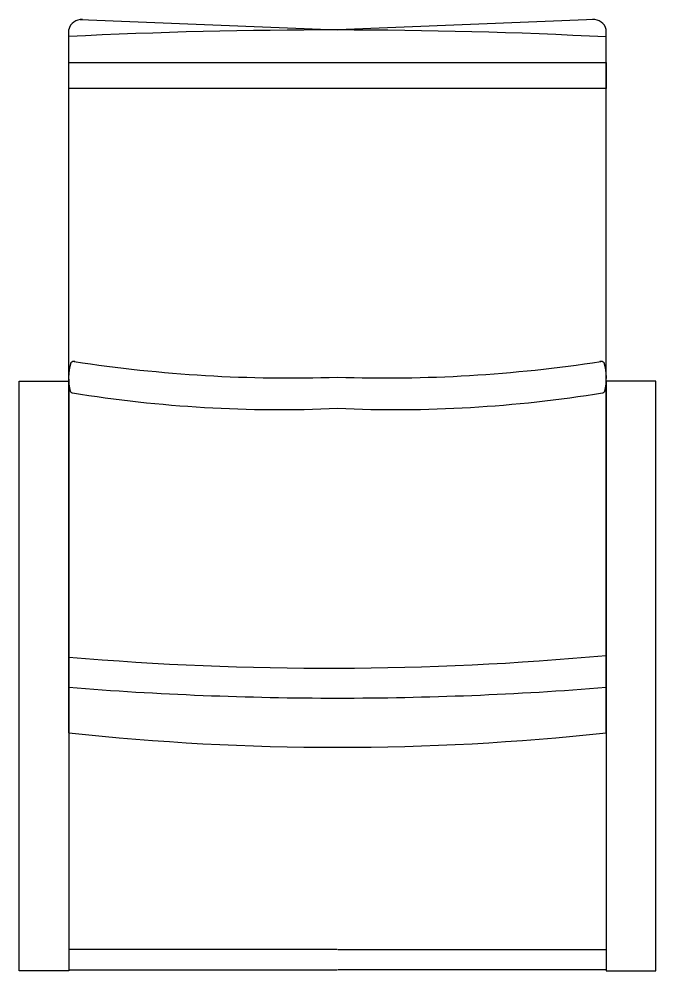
# Model space of a CAD drawing. Header units: centimetres. Extents: x -61.5 to -21.5, y -3.5 to 56.3.
import ezdxf

# ---------------------------------------------------------------- set-up
doc = ezdxf.new("R2010")
doc.units = ezdxf.units.CM

# ---------------------------------------------------------------- blocks, each defined once
blk = doc.blocks.new('A$C6B1F0F3B')
for p, q in [((-32.031, 3.635), (-32.031, 2.364)), ((-15.165, 3.635), (-32.031, 3.635)), ((-15.138, 3.635), (1.728, 3.635)), ((1.728, 3.635), (1.728, 2.364)), ((-32.031, 2.364), (-15.165, 2.364)), ((1.728, 2.364), (-15.138, 2.364))]:
    blk.add_line(p, q)
for points in [[(-31.314, 62), (-15.165, 61.35)], [(1.01, 62), (-15.138, 61.35)], [(-32.031, 17.238), (-32.031, 61.371)], [(1.728, 17.238), (1.728, 61.371)]]:
    blk.add_lwpolyline(points)
for points in [[(-32.031, 59.301), (1.728, 59.301), (1.728, 57.683), (-32.031, 57.683)], [(-35.152, 39.304), (-32.031, 39.304), (-32.031, 2.284), (-35.152, 2.284)], [(4.848, 39.304), (1.728, 39.304), (1.728, 2.284), (4.848, 2.284)]]:
    blk.add_lwpolyline(points, close=True)
for centre, radius, start, end in [((-31.24, 61.192), 0.811, 84.76045, 167.23896), ((0.936, 61.192), 0.811, 12.76104, 95.23955), ((-15.448, -276.169), 337.519, 87.0831, 92.81623), ((-28.664, 39.491), 3.373, 163.4119, 194.00258), ((-31.7, 40.282), 0.261, 76.0847, 138.75999), ((-18.166, 128.218), 88.711, 261.23541, 271.94709), ((-12.138, 128.218), 88.711, 268.05291, 278.76459), ((1.396, 40.282), 0.261, 41.24001, 103.9153), ((-1.64, 39.491), 3.373, 345.99742, 16.5881), ((-31.763, 38.768), 0.197, 208.229, 262.69124), ((-18.792, 118.345), 80.823, 260.73791, 272.58173), ((-11.511, 118.345), 80.823, 267.41827, 279.26209), ((1.459, 38.768), 0.197, 277.30876, 331.771), ((-15.713, 210.976), 189.688, 265.06501, 275.27546), ((-15.105, 232.599), 213.184, 265.44607, 269.9874), ((-15.199, 232.599), 213.184, 270.0126, 274.55393), ((-15.152, 172.556), 156.233, 263.79769, 276.20231)]:
    blk.add_arc(centre, radius, start, end)

msp = doc.modelspace()

# ---------------------------------------------------------------- block references
msp.add_blockref('A$C6B1F0F3B', (-26.302, -5.751))

doc.saveas('drawing.dxf')
